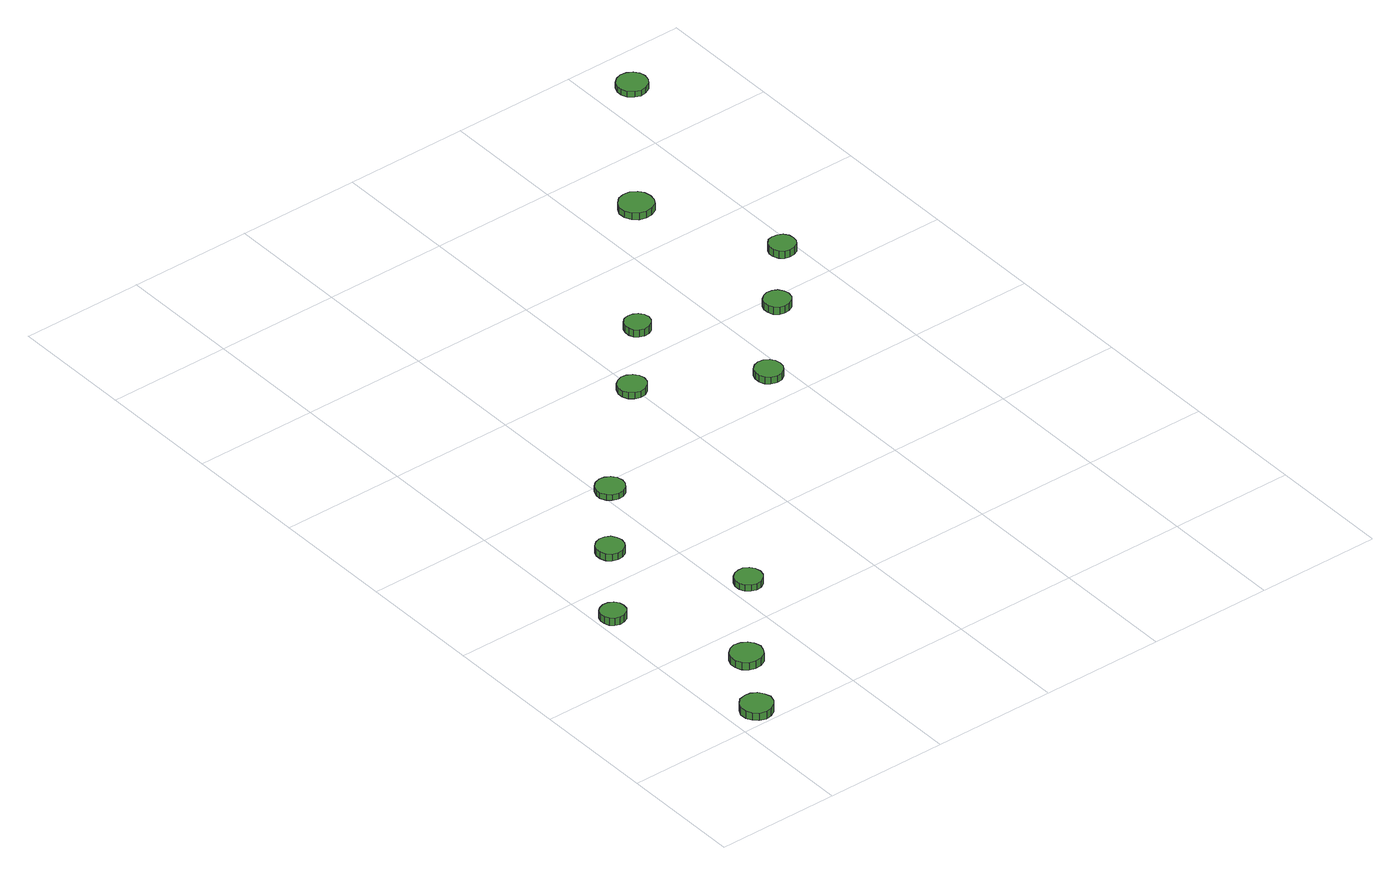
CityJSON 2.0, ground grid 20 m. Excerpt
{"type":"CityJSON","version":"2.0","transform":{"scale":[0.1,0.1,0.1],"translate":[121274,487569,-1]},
"CityObjects":{
"tree1":{"type":"SolitaryVegetationObject","attributes":{"function":"something"},"geometry":[{"type":"MultiSurface","lod":"1","boundaries":[[[0,1,2,3,4,5,6,7,8,9,10,11,12,13,14]],[[15,16,17,18,19,20,21,22,23,24,25,26,27,28,29]],[[0,29,28,1]],[[1,28,27,2]],[[2,27,26,3]],[[3,26,25,4]],[[4,25,24,5]],[[5,24,23,6]],[[6,23,22,7]],[[7,22,21,8]],[[8,21,20,9]],[[9,20,19,10]],[[10,19,18,11]],[[11,18,17,12]],[[12,17,16,13]],[[13,16,15,14]],[[14,15,29,0]]]}]},
"tree2":{"type":"SolitaryVegetationObject","attributes":{"function":"something"},"geometry":[{"type":"MultiSurface","lod":"1","boundaries":[[[30,31,32,33,34,35,36,37,38,39,40,41,42,43,44]],[[45,46,47,48,49,50,51,52,53,54,55,56,57,58,59]],[[30,59,58,31]],[[31,58,57,32]],[[32,57,56,33]],[[33,56,55,34]],[[34,55,54,35]],[[35,54,53,36]],[[36,53,52,37]],[[37,52,51,38]],[[38,51,50,39]],[[39,50,49,40]],[[40,49,48,41]],[[41,48,47,42]],[[42,47,46,43]],[[43,46,45,44]],[[44,45,59,30]]]}]},
"tree3":{"type":"SolitaryVegetationObject","attributes":{"function":"something"},"geometry":[{"type":"MultiSurface","lod":"1","boundaries":[[[60,61,62,63,64,65,66,67,68,69,70,71,72,73,74]],[[75,76,77,78,79,80,81,82,83,84,85,86,87,88,89]],[[60,89,88,61]],[[61,88,87,62]],[[62,87,86,63]],[[63,86,85,64]],[[64,85,84,65]],[[65,84,83,66]],[[66,83,82,67]],[[67,82,81,68]],[[68,81,80,69]],[[69,80,79,70]],[[70,79,78,71]],[[71,78,77,72]],[[72,77,76,73]],[[73,76,75,74]],[[74,75,89,60]]]}]},
"tree4":{"type":"SolitaryVegetationObject","attributes":{"function":"something"},"geometry":[{"type":"MultiSurface","lod":"1","boundaries":[[[90,91,92,93,94,95,96,97,98,99,100,101,102,103,104]],[[105,106,107,108,109,110,111,112,113,114,115,116,117,118,119]],[[90,119,118,91]],[[91,118,117,92]],[[92,117,116,93]],[[93,116,115,94]],[[94,115,114,95]],[[95,114,113,96]],[[96,113,112,97]],[[97,112,111,98]],[[98,111,110,99]],[[99,110,109,100]],[[100,109,108,101]],[[101,108,107,102]],[[102,107,106,103]],[[103,106,105,104]],[[104,105,119,90]]]}]},
"tree5":{"type":"SolitaryVegetationObject","attributes":{"function":"something"},"geometry":[{"type":"MultiSurface","lod":"1","boundaries":[[[120,121,122,123,124,125,126,127,128,129,130,131,132,133,134]],[[135,136,137,138,139,140,141,142,143,144,145,146,147,148,149]],[[120,149,148,121]],[[121,148,147,122]],[[122,147,146,123]],[[123,146,145,124]],[[124,145,144,125]],[[125,144,143,126]],[[126,143,142,127]],[[127,142,141,128]],[[128,141,140,129]],[[129,140,139,130]],[[130,139,138,131]],[[131,138,137,132]],[[132,137,136,133]],[[133,136,135,134]],[[134,135,149,120]]]}]},
"tree6":{"type":"SolitaryVegetationObject","attributes":{"function":"something"},"geometry":[{"type":"MultiSurface","lod":"1","boundaries":[[[150,151,152,153,154,155,156,157,158,159,160,161,162,163,164]],[[165,166,167,168,169,170,171,172,173,174,175,176,177,178,179]],[[150,179,178,151]],[[151,178,177,152]],[[152,177,176,153]],[[153,176,175,154]],[[154,175,174,155]],[[155,174,173,156]],[[156,173,172,157]],[[157,172,171,158]],[[158,171,170,159]],[[159,170,169,160]],[[160,169,168,161]],[[161,168,167,162]],[[162,167,166,163]],[[163,166,165,164]],[[164,165,179,150]]]}]},
"tree7":{"type":"SolitaryVegetationObject","attributes":{"function":"something"},"geometry":[{"type":"MultiSurface","lod":"1","boundaries":[[[180,181,182,183,184,185,186,187,188,189,190,191,192,193,194]],[[195,196,197,198,199,200,201,202,203,204,205,206,207,208,209]],[[180,209,208,181]],[[181,208,207,182]],[[182,207,206,183]],[[183,206,205,184]],[[184,205,204,185]],[[185,204,203,186]],[[186,203,202,187]],[[187,202,201,188]],[[188,201,200,189]],[[189,200,199,190]],[[190,199,198,191]],[[191,198,197,192]],[[192,197,196,193]],[[193,196,195,194]],[[194,195,209,180]]]}]},
"tree8":{"type":"SolitaryVegetationObject","attributes":{"function":"something"},"geometry":[{"type":"MultiSurface","lod":"1","boundaries":[[[210,211,212,213,214,215,216,217,218,219,220,221,222,223,224]],[[225,226,227,228,229,230,231,232,233,234,235,236,237,238,239]],[[210,239,238,211]],[[211,238,237,212]],[[212,237,236,213]],[[213,236,235,214]],[[214,235,234,215]],[[215,234,233,216]],[[216,233,232,217]],[[217,232,231,218]],[[218,231,230,219]],[[219,230,229,220]],[[220,229,228,221]],[[221,228,227,222]],[[222,227,226,223]],[[223,226,225,224]],[[224,225,239,210]]]}]},
"tree9":{"type":"SolitaryVegetationObject","attributes":{"function":"something"},"geometry":[{"type":"MultiSurface","lod":"1","boundaries":[[[240,241,242,243,244,245,246,247,248,249,250,251,252,253,254]],[[255,256,257,258,259,260,261,262,263,264,265,266,267,268,269]],[[240,269,268,241]],[[241,268,267,242]],[[242,267,266,243]],[[243,266,265,244]],[[244,265,264,245]],[[245,264,263,246]],[[246,263,262,247]],[[247,262,261,248]],[[248,261,260,249]],[[249,260,259,250]],[[250,259,258,251]],[[251,258,257,252]],[[252,257,256,253]],[[253,256,255,254]],[[254,255,269,240]]]}]},
"tree10":{"type":"SolitaryVegetationObject","attributes":{"function":"something"},"geometry":[{"type":"MultiSurface","lod":"1","boundaries":[[[270,271,272,273,274,275,276,277,278,279,280,281,282,283,284]],[[285,286,287,288,289,290,291,292,293,294,295,296,297,298,299]],[[270,299,298,271]],[[271,298,297,272]],[[272,297,296,273]],[[273,296,295,274]],[[274,295,294,275]],[[275,294,293,276]],[[276,293,292,277]],[[277,292,291,278]],[[278,291,290,279]],[[279,290,289,280]],[[280,289,288,281]],[[281,288,287,282]],[[282,287,286,283]],[[283,286,285,284]],[[284,285,299,270]]]}]},
"tree11":{"type":"SolitaryVegetationObject","attributes":{"function":"something"},"geometry":[{"type":"MultiSurface","lod":"1","boundaries":[[[300,301,302,303,304,305,306,307,308,309,310,311,312,313,314]],[[315,316,317,318,319,320,321,322,323,324,325,326,327,328,329]],[[300,329,328,301]],[[301,328,327,302]],[[302,327,326,303]],[[303,326,325,304]],[[304,325,324,305]],[[305,324,323,306]],[[306,323,322,307]],[[307,322,321,308]],[[308,321,320,309]],[[309,320,319,310]],[[310,319,318,311]],[[311,318,317,312]],[[312,317,316,313]],[[313,316,315,314]],[[314,315,329,300]]]}]},
"tree12":{"type":"SolitaryVegetationObject","attributes":{"function":"something"},"geometry":[{"type":"MultiSurface","lod":"1","boundaries":[[[330,331,332,333,334,335,336,337,338,339,340,341,342,343,344]],[[345,346,347,348,349,350,351,352,353,354,355,356,357,358,359]],[[330,359,358,331]],[[331,358,357,332]],[[332,357,356,333]],[[333,356,355,334]],[[334,355,354,335]],[[335,354,353,336]],[[336,353,352,337]],[[337,352,351,338]],[[338,351,350,339]],[[339,350,349,340]],[[340,349,348,341]],[[341,348,347,342]],[[342,347,346,343]],[[343,346,345,344]],[[344,345,359,330]]]}]},
"tree13":{"type":"SolitaryVegetationObject","attributes":{"function":"something"},"geometry":[{"type":"MultiSurface","lod":"1","boundaries":[[[360,361,362,363,364,365,366,367,368,369,370,371,372,373,374]],[[375,376,377,378,379,380,381,382,383,384,385,386,387,388,389]],[[360,389,388,361]],[[361,388,387,362]],[[362,387,386,363]],[[363,386,385,364]],[[364,385,384,365]],[[365,384,383,366]],[[366,383,382,367]],[[367,382,381,368]],[[368,381,380,369]],[[369,380,379,370]],[[370,379,378,371]],[[371,378,377,372]],[[372,377,376,373]],[[373,376,375,374]],[[374,375,389,360]]]}]}
},
"vertices":[
[72,30,20],[69,40,20],[63,49,20],[54,54,20],[44,55,20],[33,52,20],[26,45,20],[21,35,20],[21,24,20],[26,15,20],[33,8,20],[44,4,20],[54,6,20],[63,11,20],[69,19,20],[69,19,7],[63,11,7],[54,6,7],[44,4,7],[33,8,7],[26,15,7],[21,24,7],[21,35,7],[26,45,7],[33,52,7],[44,55,7],[54,54,7],[63,49,7],[69,40,7],[72,30,7],
[47,337,19],[46,345,19],[41,352,19],[33,356,19],[25,357,19],[17,354,19],[11,349,19],[8,341,19],[8,333,19],[11,325,19],[17,320,19],[25,317,19],[33,318,19],[41,322,19],[46,329,19],[46,329,6],[41,322,6],[33,318,6],[25,317,6],[17,320,6],[11,325,6],[8,333,6],[8,341,6],[11,349,6],[17,354,6],[25,357,6],[33,356,6],[41,352,6],[46,345,6],[47,337,6],
[139,136,19],[136,147,19],[130,155,19],[121,160,19],[110,162,19],[100,158,19],[92,151,19],[88,141,19],[88,131,19],[92,121,19],[100,114,19],[110,111,19],[121,112,19],[130,117,19],[136,126,19],[136,126,6],[130,117,6],[121,112,6],[110,111,6],[100,114,6],[92,121,6],[88,131,6],[88,141,6],[92,151,6],[100,158,6],[110,162,6],[121,160,6],[130,155,6],[136,147,6],[139,136,6],
[146,464,18],[144,473,18],[139,481,18],[131,485,18],[122,486,18],[113,483,18],[106,477,18],[103,469,18],[103,460,18],[106,451,18],[113,445,18],[122,442,18],[131,443,18],[139,448,18],[144,455,18],[144,455,6],[139,448,6],[131,443,6],[122,442,6],[113,445,6],[106,451,6],[103,460,6],[103,469,6],[106,477,6],[113,483,6],[122,486,6],[131,485,6],[139,481,6],[144,473,6],[146,464,6],
[254,280,18],[252,289,18],[247,296,18],[239,301,18],[230,301,18],[222,299,18],[215,293,18],[211,284,18],[211,275,18],[215,267,18],[222,261,18],[230,258,18],[239,259,18],[247,264,18],[252,271,18],[252,271,7],[247,264,7],[239,259,7],[230,258,7],[222,261,7],[215,267,7],[211,275,7],[211,284,7],[215,293,7],[222,299,7],[230,301,7],[239,301,7],[247,296,7],[252,289,7],[254,280,7],
[239,578,17],[237,588,17],[231,595,17],[223,600,17],[214,601,17],[205,598,17],[198,592,17],[194,583,17],[194,574,17],[198,565,17],[205,559,17],[214,556,17],[223,557,17],[231,561,17],[237,569,17],[237,569,7],[231,561,7],[223,557,7],[214,556,7],[205,559,7],[198,565,7],[194,574,7],[194,583,7],[198,592,7],[205,598,7],[214,601,7],[223,600,7],[231,595,7],[237,588,7],[239,578,7],
[419,752,18],[417,761,18],[411,768,18],[403,773,18],[394,774,18],[385,771,18],[378,765,18],[374,756,18],[374,747,18],[378,738,18],[385,732,18],[394,729,18],[403,730,18],[411,735,18],[417,743,18],[417,743,7],[411,735,7],[403,730,7],[394,729,7],[385,732,7],[378,738,7],[374,747,7],[374,756,7],[378,765,7],[385,771,7],[394,774,7],[403,773,7],[411,768,7],[417,761,7],[419,752,7],
[515,861,21],[513,869,21],[508,876,21],[501,880,21],[492,881,21],[484,879,21],[478,873,21],[475,865,21],[475,857,21],[478,849,21],[484,844,21],[492,841,21],[501,842,21],[508,846,21],[513,853,21],[513,853,8],[508,846,8],[501,842,8],[492,841,8],[484,844,8],[478,849,8],[475,857,8],[475,865,8],[478,873,8],[484,879,8],[492,881,8],[501,880,8],[508,876,8],[513,869,8],[515,861,8],
[594,656,19],[592,665,19],[587,672,19],[579,677,19],[570,678,19],[561,675,19],[554,669,19],[551,661,19],[551,651,19],[554,643,19],[561,637,19],[570,634,19],[579,635,19],[587,640,19],[592,647,19],[592,647,7],[587,640,7],[579,635,7],[570,634,7],[561,637,7],[554,643,7],[551,651,7],[551,661,7],[554,669,7],[561,675,7],[570,678,7],[579,677,7],[587,672,7],[592,665,7],[594,656,7],
[709,780,20],[707,788,20],[702,796,20],[694,800,20],[685,801,20],[677,798,20],[670,792,20],[667,784,20],[667,775,20],[670,767,20],[677,761,20],[685,759,20],[694,760,20],[702,764,20],[707,771,20],[707,771,7],[702,764,7],[694,760,7],[685,759,7],[677,761,7],[670,767,7],[667,775,7],[667,784,7],[670,792,7],[677,798,7],[685,801,7],[694,800,7],[702,796,7],[707,788,7],[709,780,7],
[703,1090,20],[701,1101,20],[695,1110,20],[685,1116,20],[674,1117,20],[663,1114,20],[655,1106,20],[650,1096,20],[650,1085,20],[655,1074,20],[663,1067,20],[674,1064,20],[685,1065,20],[695,1070,20],[701,1079,20],[701,1079,8],[695,1070,8],[685,1065,8],[674,1064,8],[663,1067,8],[655,1074,8],[650,1085,8],[650,1096,8],[655,1106,8],[663,1114,8],[674,1117,8],[685,1116,8],[695,1110,8],[701,1101,8],[703,1090,8],
[799,882,20],[798,890,20],[793,897,20],[785,901,20],[776,902,20],[768,900,20],[762,894,20],[758,886,20],[758,877,20],[762,869,20],[768,863,20],[776,861,20],[785,862,20],[793,866,20],[798,873,20],[798,873,7],[793,866,7],[785,862,7],[776,861,7],[768,863,7],[762,869,7],[758,877,7],[758,886,7],[762,894,7],[768,900,7],[776,902,7],[785,901,7],[793,897,7],[798,890,7],[799,882,7],
[881,1324,19],[879,1334,19],[873,1342,19],[864,1347,19],[854,1348,19],[845,1345,19],[837,1338,19],[833,1329,19],[833,1319,19],[837,1310,19],[845,1303,19],[854,1300,19],[864,1301,19],[873,1306,19],[879,1314,19],[879,1314,9],[873,1306,9],[864,1301,9],[854,1300,9],[845,1303,9],[837,1310,9],[833,1319,9],[833,1329,9],[837,1338,9],[845,1345,9],[854,1348,9],[864,1347,9],[873,1342,9],[879,1334,9],[881,1324,9]
]}
